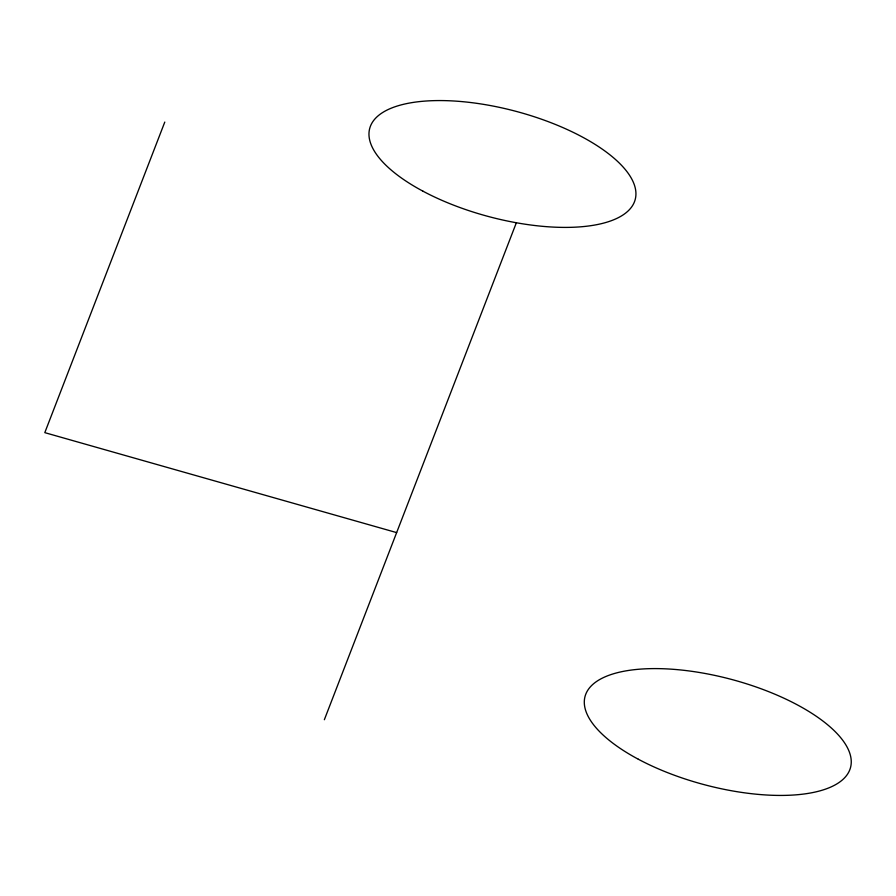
<?xml version="1.0" encoding="UTF-8"?>
<svg xmlns="http://www.w3.org/2000/svg" width="896" height="896" viewBox="0 0 896 896"><rect width="100%" height="100%" fill="white"/><g stroke="black" fill="none" stroke-linecap="round" stroke-linejoin="round"><path stroke-width="1.34" d="M164.786 122.069L44.8 432.645L396.648 532.605M324.352 719.723L516.398 222.634M638.333 759.237A137.435 54.365 15 0 0 850.394 768.006A137.435 54.365 15 0 0 664.563 668.797A137.435 54.365 15 0 0 638.333 759.237M423.002 191.206A137.435 54.365 15 0 0 635.074 199.976A137.435 54.365 15 0 0 449.232 100.766A137.435 54.365 15 0 0 423.002 191.206"/></g></svg>
